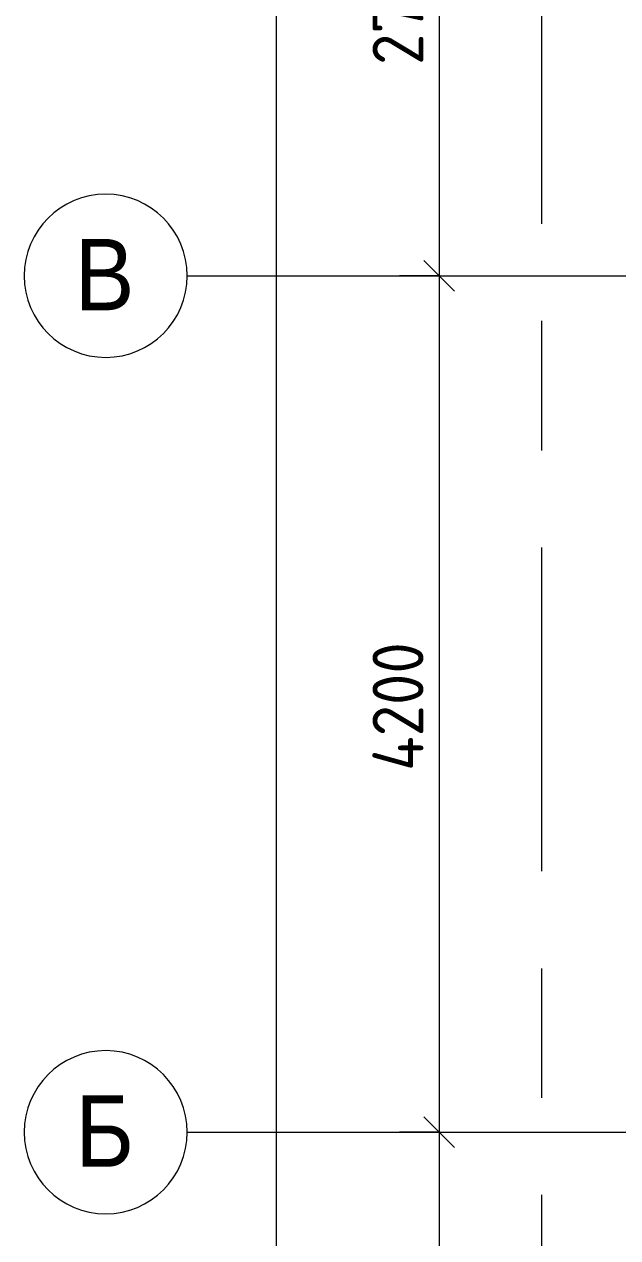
# Model space of a CAD drawing. Header units: millimetres. Extents: x 35770 to 248499, y -12553 to 31000.
# Drawn here: x 35770 to 38683, y 3083 to 9034 of the extents above; entities that cross this region are included whole.
import ezdxf

# ---------------------------------------------------------------- set-up
doc = ezdxf.new("R2010")
doc.units = ezdxf.units.MM
doc.linetypes.add('Осевая', pattern=[3175, 635, -476.25, 1587.5, -476.25])
for name, color, linetype, lineweight in [('A-ANNO-DIMS', 7, 'Continuous', 9), ('A-ANNO-DIMS-100', 7, 'Continuous', 9), ('Оси', 7, 'Continuous', 9), ('Оси-1', 7, 'Continuous', 20), ('Оси-2', 7, 'Осевая', 9)]:
    doc.layers.add(name, color=color, linetype=linetype, lineweight=lineweight)
doc.styles.add('Arial', font='arial.ttf', dxfattribs={"width": 0.9, "height": 350})
doc.styles.add('ISOCPEUR', font='isocpeur.ttf', dxfattribs={"width": 0.9, "height": 250})
doc.dimstyles.new('ISO-2_5_0_9К_БОЛЬШОЙ', dxfattribs={"dimscale": 304.8, "dimtxt": 248.995294, "dimasz": 0.492126, "dimexe": 0.393701, "dimexo": 0.984252, "dimgap": 0, "dimtad": 1, "dimdec": 0, "dimrnd": 10, "dimzin": 0, "dimdsep": 46, "dimtxsty": 'ISOCPEUR', "dimblk1": 'OBLIQUE', "dimblk2": 'OBLIQUE', "dimsah": 1, "dimcen": 0.09, "dimdle": 0.393701, "dimazin": 0, "dimtfac": 1, "dimtdec": 4, "dimtix": 1, "dimtmove": 0, "dimatfit": 3, "dimfxl": 1, "dimtvp": 1, "dimtolj": 1, "dimtzin": 0, "dimarcsym": 2})
doc.dimstyles.new('ISO-2_5_0_9К_БОЛЬШОЙ_1', dxfattribs={"dimscale": 304.8, "dimtxt": 248.995294, "dimasz": 0.492126, "dimexe": 0.393701, "dimexo": 0.984252, "dimgap": 0, "dimtad": 1, "dimdec": 0, "dimrnd": 10, "dimzin": 0, "dimdsep": 46, "dimtxsty": 'ISOCPEUR', "dimblk1": 'OBLIQUE', "dimblk2": 'OBLIQUE', "dimsah": 1, "dimcen": 0.09, "dimdle": 0.393701, "dimazin": 0, "dimtfac": 1, "dimtdec": 4, "dimtix": 1, "dimtmove": 2, "dimatfit": 3, "dimfxl": 1, "dimtvp": 1, "dimtolj": 1, "dimtzin": 0, "dimarcsym": 2})

# ---------------------------------------------------------------- blocks, each defined once
blk = doc.blocks.new('Ось сетки - D8-29747960-План отделки полов с раскладкой материалов 1 этажа в осях 17-23')
at = {"layer": 'Оси-1'}
for start, end in [(360, 180), (180, 360)]:
    blk.add_arc((0, 0), 4, start, end, dxfattribs=at)
blk = doc.blocks.new('DIMBLOCK29-План отделки полов с раскладкой материалов 1 этажа в осях 17-23')
at = {"layer": 'A-ANNO-DIMS-100', "lineweight": 20}
for p, q in [((37805.6, 10500), (37730.6, 10575)), ((37805.6, 10500), (37880.6, 10425)), ((37805.6, 7800), (37730.6, 7875)), ((37805.6, 7800), (37880.6, 7725))]:
    blk.add_line(p, q, dxfattribs=at)
at = {"layer": 'A-ANNO-DIMS-100'}
for p, q in [((37611.6, 10500), (37925.6, 10500)), ((37805.6, 10500), (37611.6, 10500)), ((37805.6, 10500), (37805.6, 7800)), ((37611.6, 7800), (37925.6, 7800)), ((37805.6, 7800), (37611.6, 7800))]:
    blk.add_line(p, q, dxfattribs=at)
at = {"layer": 'A-ANNO-DIMS-100', "color": 0, "insert": (37479, 8834), "char_height": 250, "width": 758.478, "attachment_point": 1, "rotation": 90, "line_spacing_factor": 1.149209, "style": 'ISOCPEUR'}
blk.add_mtext('2700', dxfattribs=at)
blk = doc.blocks.new('_Oblique')
at = {"color": 0, "linetype": 'ByBlock', "lineweight": -2}
blk.add_line((-0.5, -0.5), (0.5, 0.5), dxfattribs=at)
blk = doc.blocks.new('DIMBLOCK30-План отделки полов с раскладкой материалов 1 этажа в осях 17-23')
at = {"layer": 'A-ANNO-DIMS-100', "lineweight": 20}
for p, q in [((37805.6, 7800), (37730.6, 7875)), ((37805.6, 7800), (37880.6, 7725)), ((37805.6, 3600), (37730.6, 3675)), ((37805.6, 3600), (37880.6, 3525))]:
    blk.add_line(p, q, dxfattribs=at)
at = {"layer": 'A-ANNO-DIMS-100'}
for p, q in [((37611.6, 7800), (37925.6, 7800)), ((37805.6, 7800), (37611.6, 7800)), ((37805.6, 7800), (37805.6, 3600)), ((37611.6, 3600), (37925.6, 3600)), ((37805.6, 3600), (37611.6, 3600))]:
    blk.add_line(p, q, dxfattribs=at)
at = {"layer": 'A-ANNO-DIMS-100', "color": 0, "insert": (37479, 5372), "char_height": 250, "width": 787.208, "attachment_point": 1, "rotation": 90, "line_spacing_factor": 1.149209, "style": 'ISOCPEUR'}
blk.add_mtext('4200', dxfattribs=at)
blk = doc.blocks.new('DIMBLOCK31-План отделки полов с раскладкой материалов 1 этажа в осях 17-23')
at = {"layer": 'A-ANNO-DIMS-100', "lineweight": 20}
for p, q in [((37805.6, 3600), (37730.6, 3675)), ((37805.6, 3600), (37880.6, 3525)), ((37805.6, 0), (37730.6, 75)), ((37805.6, 0), (37880.6, -75))]:
    blk.add_line(p, q, dxfattribs=at)
at = {"layer": 'A-ANNO-DIMS-100'}
for p, q in [((37611.6, 3600), (37925.6, 3600)), ((37805.6, 3600), (37611.6, 3600)), ((37805.6, 3600), (37805.6, -120)), ((37611.6, 0), (37925.6, 0)), ((37805.6, 0), (37611.6, 0))]:
    blk.add_line(p, q, dxfattribs=at)
at = {"layer": 'A-ANNO-DIMS-100', "color": 0, "insert": (37479, 1484), "char_height": 250, "width": 758.478, "attachment_point": 1, "rotation": 90, "line_spacing_factor": 1.149209, "style": 'ISOCPEUR'}
blk.add_mtext('3600', dxfattribs=at)
blk = doc.blocks.new('DIMBLOCK32-План отделки полов с раскладкой материалов 1 этажа в осях 17-23')
at = {"layer": 'A-ANNO-DIMS-100'}
for p, q in [((37005.6, 27120), (37005.6, -120)), ((36811.6, 27000), (37125.6, 27000)), ((37005.6, 27000), (36811.6, 27000)), ((36811.6, 0), (37125.6, 0)), ((37005.6, 0), (36811.6, 0))]:
    blk.add_line(p, q, dxfattribs=at)
at = {"layer": 'A-ANNO-DIMS-100', "lineweight": 20}
for p, q in [((37005.6, 27000), (36930.6, 27075)), ((37005.6, 27000), (37080.6, 26925)), ((37005.6, 0), (36930.6, 75)), ((37005.6, 0), (37080.6, -75))]:
    blk.add_line(p, q, dxfattribs=at)
at = {"layer": 'A-ANNO-DIMS-100', "color": 0, "insert": (36679, 13572), "char_height": 250, "width": 948.097, "attachment_point": 1, "rotation": 90, "line_spacing_factor": 1.149209, "style": 'ISOCPEUR'}
blk.add_mtext('27000', dxfattribs=at)

msp = doc.modelspace()

# ---------------------------------------------------------------- linework, layer by layer
at = {"layer": 'Оси'}
for p, q in [((36569.7, 7800), (39069.7, 7800)), ((36569.7, 3600), (39069.7, 3600))]:
    msp.add_line(p, q, dxfattribs=at)
at = {"layer": 'Оси-2'}
msp.add_line((38310, 593.7), (38310, 21277.7), dxfattribs=at)

# ---------------------------------------------------------------- block references
at = {"layer": 'Оси-1', "xscale": 99.99999999999993, "yscale": 99.99999999999993, "zscale": 99.99999999999993, "rotation": 269.9999999999994}
for p in [(36169.7, 7800), (36169.7, 3600)]:
    msp.add_blockref('Ось сетки - D8-29747960-План отделки полов с раскладкой материалов 1 этажа в осях 17-23', p, dxfattribs=at)

# ---------------------------------------------------------------- texts
at = {"layer": 'Оси', "char_height": 350, "attachment_point": 1, "style": 'Arial'}
for s, insert, width in [('\\fArial|b0|i0|c204|p34|;\\W.9;В', (36017, 7981), 360.759), ('\\fArial|b0|i0|c204|p34|;\\W.9;Б', (36020.1, 3781), 353.544)]:
    msp.add_mtext(s, dxfattribs=dict(at, insert=insert, width=width))

# ---------------------------------------------------------------- dimensions: what is measured, and where the dimension line sits
at = {"layer": 'A-ANNO-DIMS'}
dim = msp.add_linear_dim(base=(37005.6, 0), p1=(37111.6, 27000), p2=(37111.6, 0), angle=90, dimstyle='ISO-2_5_0_9К_БОЛЬШОЙ_1', override={"dimpost": '<>', "dimfxl": 26999.999823}, dxfattribs=at)
dim.commit()
dim.dimension.update_dxf_attribs({"geometry": 'DIMBLOCK32-План отделки полов с раскладкой материалов 1 этажа в осях 17-23', "text_midpoint": (36845.6, 14046), "dimtype": 160, "text_rotation": 90})
for base, p1, p2, override, picture, middle in [((37805.6, 7800), (37911.6, 10500), (37911.6, 7800), {"dimpost": '<>', "dimfxl": 2700}, 'DIMBLOCK29-План отделки полов с раскладкой материалов 1 этажа в осях 17-23', (37680.6, 9150)), ((37805.6, 3600), (37911.6, 7800), (37911.6, 3600), {"dimpost": '<>', "dimfxl": 4200}, 'DIMBLOCK30-План отделки полов с раскладкой материалов 1 этажа в осях 17-23', (37680.6, 5700)), ((37805.6, 0), (37911.6, 3600), (37911.6, 0), {"dimpost": '<>', "dimfxl": 3600}, 'DIMBLOCK31-План отделки полов с раскладкой материалов 1 этажа в осях 17-23', (37680.6, 1800))]:
    dim = msp.add_linear_dim(base=base, p1=p1, p2=p2, angle=90, dimstyle='ISO-2_5_0_9К_БОЛЬШОЙ', override=override, dxfattribs=at)
    dim.commit()
    dim.dimension.update_dxf_attribs({"geometry": picture, "text_midpoint": middle})

doc.saveas('drawing.dxf')
